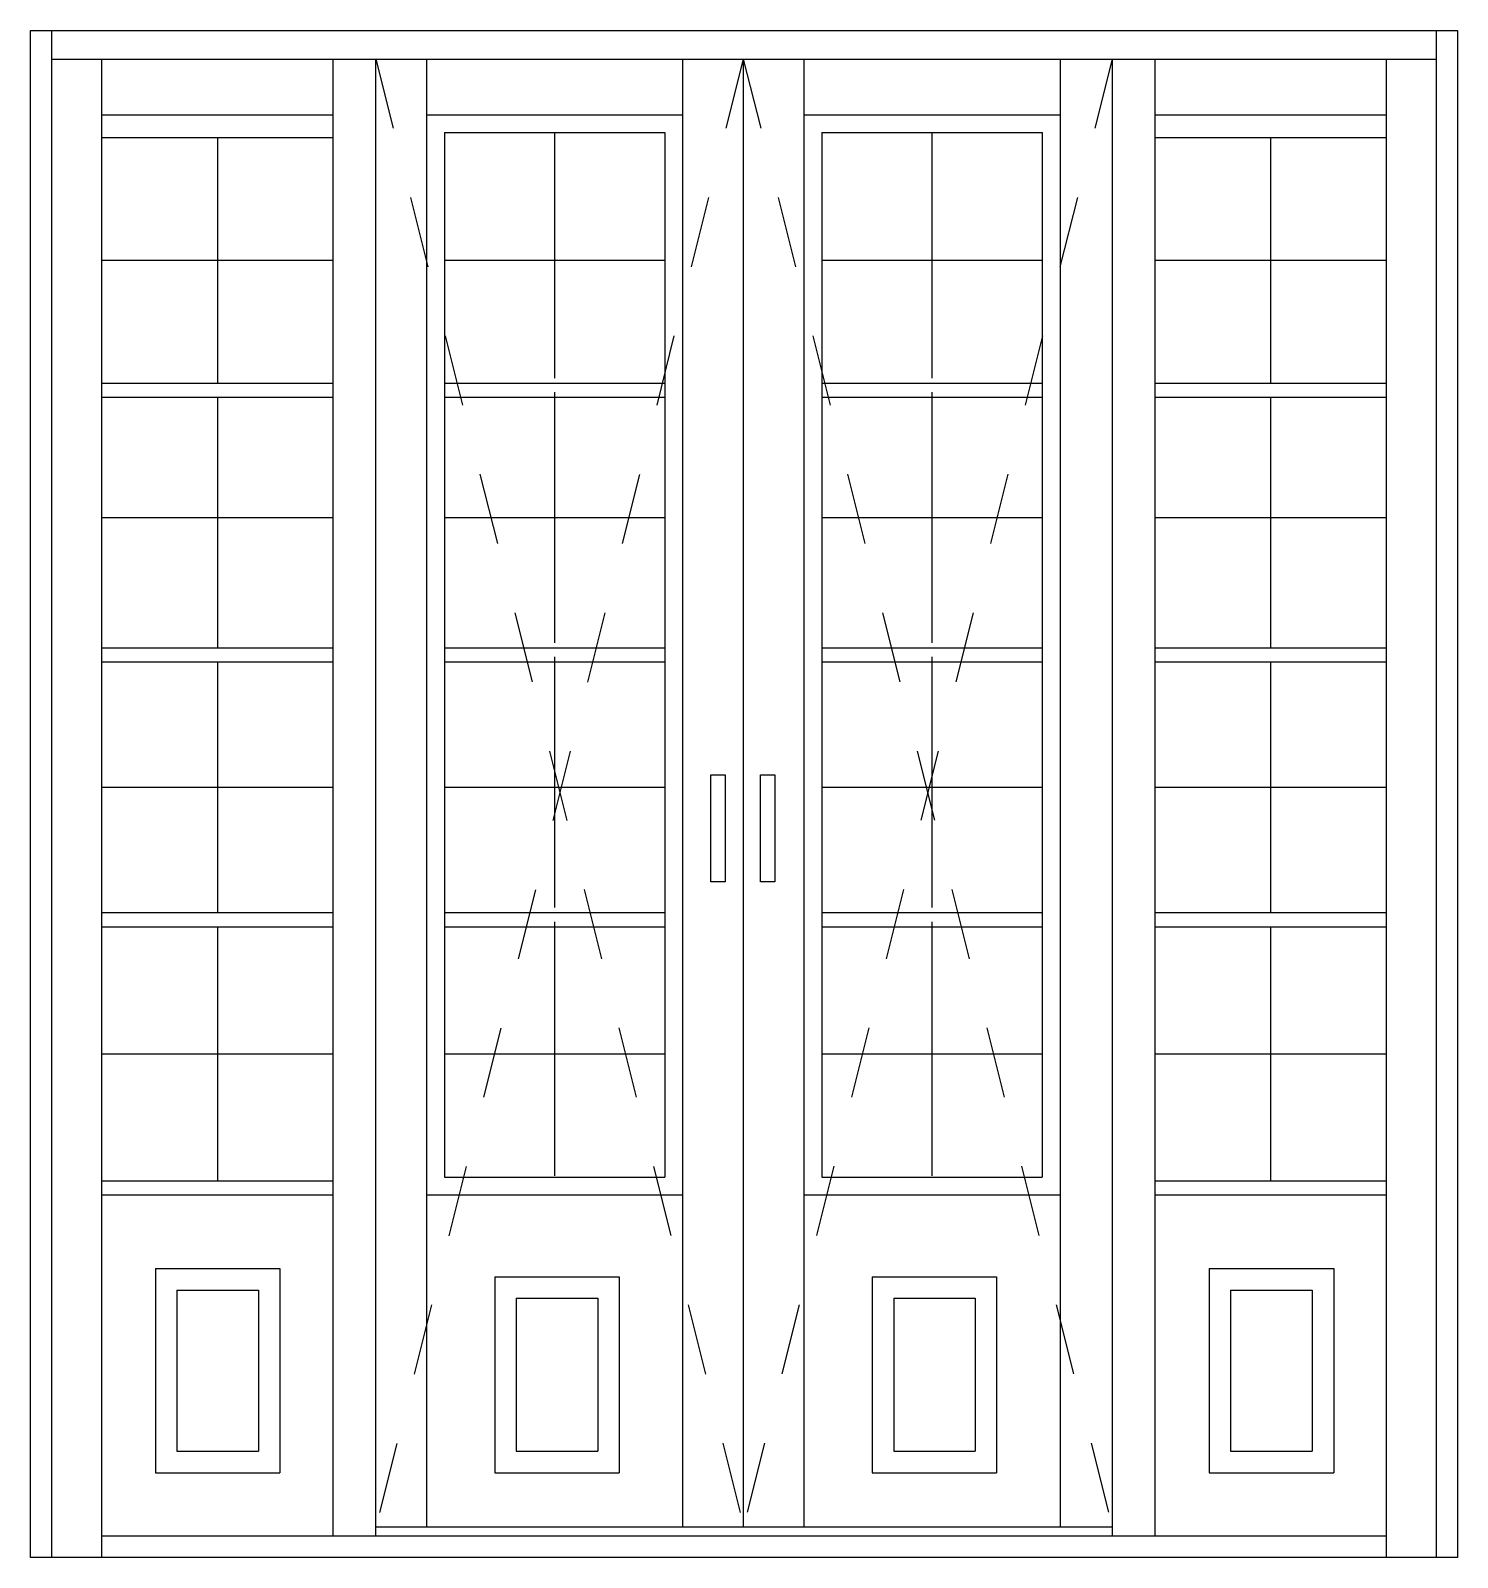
# Model space of a CAD drawing. Header units: millimetres. Extents: x 112.94 to 114.94, y 1328.73 to 1330.87.
import ezdxf

# ---------------------------------------------------------------- set-up
doc = ezdxf.new("R2010")
doc.units = ezdxf.units.MM
doc.header["$LTSCALE"] = 0.5
doc.linetypes.add('HIDDEN2', pattern=[0.1875, 0.125, -0.0625])
doc.layers.add('Gravia_Portas', color=1, linetype='Continuous')
doc.layers.add('Gravia_Portas_hidden2', color=1, linetype='HIDDEN2')

msp = doc.modelspace()

# ---------------------------------------------------------------- linework, layer by layer
at = {"layer": 'Gravia_Portas', "color": 2}
for p, q in [((112.9426, 1330.871), (114.9426, 1330.871)), ((112.9426, 1328.731), (112.9426, 1330.871)), ((114.9426, 1330.871), (114.9426, 1328.731)), ((114.9426, 1328.731), (112.9426, 1328.731))]:
    msp.add_line(p, q, dxfattribs=at)
at = {"layer": 'Gravia_Portas'}
for p, q in [((112.9726, 1328.731), (112.9726, 1330.871)), ((114.9126, 1330.871), (114.9126, 1328.731)), ((112.9726, 1330.831), (114.9126, 1330.831)), ((113.0426, 1328.731), (113.0426, 1330.831)), ((113.3666, 1328.761), (113.3666, 1330.831)), ((113.4266, 1328.761), (113.4266, 1330.831)), ((113.4976, 1330.831), (113.4976, 1328.7734)), ((113.8566, 1330.831), (113.8566, 1328.7734)), ((113.9416, 1330.831), (113.9416, 1328.7734)), ((114.0266, 1330.831), (114.0266, 1328.7734)), ((114.3856, 1330.831), (114.3856, 1328.7734)), ((114.4586, 1330.831), (114.4586, 1328.761)), ((114.5186, 1330.831), (114.5186, 1328.761)), ((114.8426, 1330.831), (114.8426, 1328.731)), ((113.0426, 1330.753), (113.3666, 1330.753)), ((113.4976, 1330.753), (113.8566, 1330.753)), ((114.0266, 1330.753), (114.3856, 1330.753)), ((114.5186, 1330.753), (114.8426, 1330.753)), ((113.0426, 1330.721), (113.3666, 1330.721)), ((113.2046, 1330.721), (113.2046, 1330.377)), ((113.5226, 1330.728), (113.8316, 1330.728)), ((113.5226, 1330.728), (113.5226, 1329.264)), ((113.6771, 1330.728), (113.6771, 1330.384)), ((113.8316, 1330.728), (113.8316, 1329.264)), ((114.0516, 1330.728), (114.3606, 1330.728)), ((114.0516, 1330.728), (114.0516, 1329.264)), ((114.2061, 1330.728), (114.2061, 1330.384)), ((114.3606, 1330.728), (114.3606, 1329.264)), ((114.5186, 1330.721), (114.8426, 1330.721)), ((114.6806, 1330.721), (114.6806, 1330.377)), ((113.0426, 1330.549), (113.3666, 1330.549)), ((113.5226, 1330.549), (113.8316, 1330.549)), ((114.0516, 1330.549), (114.3606, 1330.549)), ((114.5186, 1330.549), (114.8426, 1330.549)), ((113.0426, 1330.377), (113.3666, 1330.377)), ((113.5226, 1330.377), (113.8316, 1330.377)), ((114.0516, 1330.377), (114.3606, 1330.377)), ((114.5186, 1330.377), (114.8426, 1330.377)), ((113.0426, 1330.357), (113.3666, 1330.357)), ((113.2046, 1330.357), (113.2046, 1330.006)), ((113.5226, 1330.357), (113.8316, 1330.357)), ((113.6771, 1330.364), (113.6771, 1330.013)), ((114.0516, 1330.357), (114.3606, 1330.357)), ((114.2061, 1330.364), (114.2061, 1330.013)), ((114.5186, 1330.357), (114.8426, 1330.357)), ((114.6806, 1330.357), (114.6806, 1330.006)), ((113.0426, 1330.1885), (113.3666, 1330.1885)), ((113.5226, 1330.1885), (113.8316, 1330.1885)), ((114.0516, 1330.1885), (114.3606, 1330.1885)), ((114.5186, 1330.1885), (114.8426, 1330.1885)), ((113.0426, 1330.006), (113.3666, 1330.006)), ((113.5226, 1330.006), (113.8316, 1330.006)), ((113.6771, 1329.993), (113.6771, 1329.642)), ((114.0516, 1330.006), (114.3606, 1330.006)), ((114.2061, 1329.993), (114.2061, 1329.642)), ((114.5186, 1330.006), (114.8426, 1330.006)), ((113.0426, 1329.986), (113.3666, 1329.986)), ((113.2046, 1329.986), (113.2046, 1329.635)), ((113.5226, 1329.986), (113.8316, 1329.986)), ((114.0516, 1329.986), (114.3606, 1329.986)), ((114.5186, 1329.986), (114.8426, 1329.986)), ((114.6806, 1329.986), (114.6806, 1329.635)), ((113.8962, 1329.6777), (113.8962, 1329.8277)), ((113.8962, 1329.8277), (113.9162, 1329.8277)), ((113.9162, 1329.8277), (113.9162, 1329.6777)), ((113.9658, 1329.6777), (113.9658, 1329.8277)), ((113.9658, 1329.8277), (113.9858, 1329.8277)), ((113.9858, 1329.8277), (113.9858, 1329.6777)), ((113.0426, 1329.8105), (113.3666, 1329.8105)), ((113.5226, 1329.8105), (113.8316, 1329.8105)), ((114.0516, 1329.8105), (114.3606, 1329.8105)), ((114.5186, 1329.8105), (114.8426, 1329.8105)), ((113.9162, 1329.6777), (113.8962, 1329.6777)), ((113.9858, 1329.6777), (113.9658, 1329.6777)), ((113.0426, 1329.635), (113.3666, 1329.635)), ((113.5226, 1329.635), (113.8316, 1329.635)), ((114.0516, 1329.635), (114.3606, 1329.635)), ((114.5186, 1329.635), (114.8426, 1329.635)), ((113.0426, 1329.615), (113.3666, 1329.615)), ((113.2046, 1329.615), (113.2046, 1329.259)), ((113.5226, 1329.615), (113.8316, 1329.615)), ((113.6771, 1329.622), (113.6771, 1329.266)), ((114.0516, 1329.615), (114.3606, 1329.615)), ((114.2061, 1329.622), (114.2061, 1329.266)), ((114.5186, 1329.615), (114.8426, 1329.615)), ((114.6806, 1329.615), (114.6806, 1329.259)), ((113.0426, 1329.437), (113.3666, 1329.437)), ((113.5226, 1329.437), (113.8316, 1329.437)), ((114.0516, 1329.437), (114.3606, 1329.437)), ((114.5186, 1329.437), (114.8426, 1329.437)), ((113.5226, 1329.264), (113.8316, 1329.264)), ((114.0516, 1329.264), (114.3606, 1329.264)), ((113.0426, 1329.259), (113.3666, 1329.259)), ((114.5186, 1329.259), (114.8426, 1329.259)), ((113.0426, 1329.239), (113.3666, 1329.239)), ((113.4976, 1329.239), (113.8566, 1329.239)), ((114.0266, 1329.239), (114.3856, 1329.239)), ((114.5186, 1329.239), (114.8426, 1329.239)), ((113.1177, 1329.1358), (113.1177, 1328.8498)), ((113.1177, 1329.1358), (113.2921, 1329.1358)), ((113.2921, 1329.1358), (113.2921, 1328.8498)), ((114.5947, 1329.1358), (114.7691, 1329.1358)), ((114.5947, 1329.1358), (114.5947, 1328.8498)), ((114.7691, 1329.1358), (114.7691, 1328.8498)), ((113.5934, 1329.1245), (113.5934, 1328.8498)), ((113.5934, 1329.1245), (113.7677, 1329.1245)), ((113.7677, 1329.1245), (113.7677, 1328.8498)), ((114.1224, 1329.1245), (114.1224, 1328.8498)), ((114.1224, 1329.1245), (114.2967, 1329.1245)), ((114.2967, 1329.1245), (114.2967, 1328.8498)), ((113.1477, 1329.1058), (113.2621, 1329.1058)), ((113.1477, 1329.1058), (113.1477, 1328.8798)), ((113.2621, 1329.1058), (113.2621, 1328.8798)), ((113.6234, 1329.0945), (113.6234, 1328.8798)), ((113.6234, 1329.0945), (113.7377, 1329.0945)), ((113.7377, 1329.0945), (113.7377, 1328.8798)), ((114.1524, 1329.0945), (114.1524, 1328.8798)), ((114.1524, 1329.0945), (114.2667, 1329.0945)), ((114.2667, 1329.0945), (114.2667, 1328.8798)), ((114.6247, 1329.1058), (114.6247, 1328.8798)), ((114.6247, 1329.1058), (114.7391, 1329.1058)), ((114.7391, 1329.1058), (114.7391, 1328.8798)), ((113.1477, 1328.8798), (113.2621, 1328.8798)), ((113.6234, 1328.8798), (113.7377, 1328.8798)), ((114.1524, 1328.8798), (114.2667, 1328.8798)), ((114.6247, 1328.8798), (114.7391, 1328.8798)), ((113.1177, 1328.8498), (113.2921, 1328.8498)), ((113.5934, 1328.8498), (113.7677, 1328.8498)), ((114.1224, 1328.8498), (114.2967, 1328.8498)), ((114.5947, 1328.8498), (114.7691, 1328.8498)), ((114.4586, 1328.7734), (113.4266, 1328.7734)), ((114.8426, 1328.761), (113.0426, 1328.761))]:
    msp.add_line(p, q, dxfattribs=at)
at = {"layer": 'Gravia_Portas_hidden2'}
for p, q in [((113.4266, 1330.831), (113.9426, 1328.7734)), ((113.9416, 1330.831), (113.4266, 1328.7734)), ((113.9416, 1330.831), (114.4586, 1328.7734)), ((114.4586, 1330.831), (113.9416, 1328.7734))]:
    msp.add_line(p, q, dxfattribs=at)

doc.saveas('drawing.dxf')
